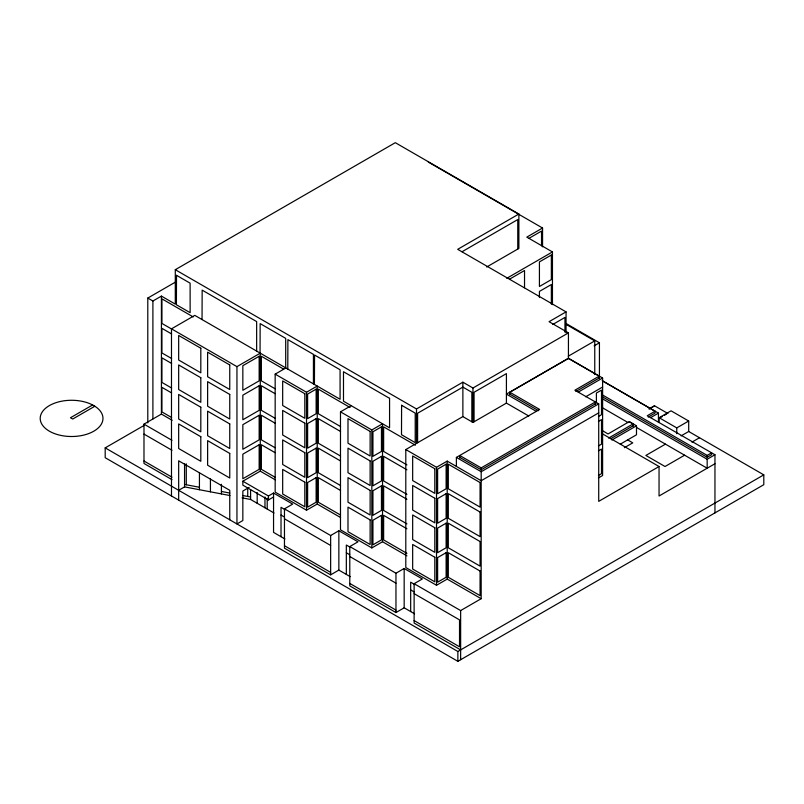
<?xml version="1.0" encoding="UTF-8"?>
<svg xmlns="http://www.w3.org/2000/svg" width="804" height="804" viewBox="0 0 804 804"><rect width="100%" height="100%" fill="white"/><g stroke="black" fill="none" stroke-linecap="round" stroke-linejoin="round"><path stroke-width="1.21" d="M202.045 319.56L202.156 290.123L256.647 321.59L256.647 351.087M260.054 353.046L260.154 323.61L285.701 338.363L285.701 367.86L194.799 315.379L171.483 328.836L171.483 495.978M287.782 369.056L287.892 339.63L313.429 354.373L313.429 383.87M314.434 384.443L314.535 355.016L340.082 369.76L340.082 399.256L285.872 367.961L275.169 374.141L275.169 492.118L306.515 510.218L317.218 504.038L340.574 517.525M147.795 422.914L147.795 298.063L152.901 301.008L161.413 296.103L175.292 304.113L175.292 269.702L395.307 142.68L518.871 214.015L518.871 248.426L486.681 267.008M147.795 298.063L176.066 281.742M92.591 404.985L70.471 417.748L72.692 419.035L94.812 406.261M171.483 328.836L236.949 366.634L260.265 353.167L260.265 471.154L242.838 481.214L242.838 485.144L268.446 499.937L273.551 496.993M171.986 479.636L143.986 463.466L143.986 424.14L161.413 414.08L172.177 420.301M681.109 435.879L688.696 431.497L763.8 474.862L763.8 484.701L457.868 661.32L105.193 457.707L105.193 447.878L144.248 425.326M518.871 214.015L457.697 249.33L566.056 311.882L566.056 332.776M462.029 251.742L517.766 219.562L517.766 249.059M542.559 246.848L542.559 228.024L526.801 237.12L552.459 251.933L552.459 304.646M528.962 238.336L541.534 231.08L541.534 245.823M275.169 374.141L306.515 392.241L317.218 386.061L317.218 504.038M506.771 278.305L552.459 251.933M509.625 279.119L524.53 270.516L524.53 287.721M178.669 490.299L184.558 486.892L229.934 495.535M406.945 555.845L382.533 541.745L371.83 547.926L340.484 529.826L340.484 411.849L351.187 405.668M249.16 487.395L242.838 491.043L242.838 520.54L236.949 523.947L236.949 366.634M566.056 311.882L549.062 321.69L568.438 332.886L568.438 358.695M552.69 324.514L564.951 317.439L564.951 332.183M340.484 411.849L371.83 429.949L382.533 423.768L382.533 541.745M175.292 269.702L416.502 408.965L462.873 382.191L472.953 388.01L568.438 332.886M242.838 481.214L268.446 495.998L273.551 493.053L292.686 504.108L284.465 508.852L284.465 548.177L330.645 574.84L338.856 570.096L350.232 576.659M714.957 463.737L659.049 496.008L659.049 466.521L598.719 501.354L598.719 403.869L481.184 471.727L481.174 598.709L447.205 579.091L436.512 585.272L405.799 567.544L405.799 449.557L462.873 416.603L472.953 422.422L506.419 403.106L528.771 416.01M568.277 356.192L594.759 340.906L594.759 374.563M509.816 394.653L509.816 392.241L568.438 358.393L599.201 376.161L599.201 378.573M594.136 345.851L599.432 342.795L599.432 377.207M405.799 449.557L436.512 467.285L447.205 461.114L481.184 480.722L598.719 412.864M456.381 466.4L456.381 457.406L539.625 409.447L509.816 392.241M599.201 376.161L574.88 390.201L598.719 403.869M575.935 391.468L599.201 378.031M578.287 392.071L602.608 378.031L602.608 475.506L598.377 477.948M284.465 508.852L330.645 535.514L338.856 530.771L358.001 541.816L349.78 546.559L349.78 585.885L395.96 612.547L404.171 607.804L414.573 613.804M585.684 396.794L602.608 387.025M459.787 457.948L459.787 455.536L481.184 467.888L595.312 402L595.312 404.412M595.312 403.869L481.184 469.767L459.787 457.406M598.437 416.472L601.503 414.703L601.503 390.121L596.397 393.066L596.397 402.904M598.437 421.386L601.503 419.618L601.503 444.19L598.437 445.959M649.099 408.904L654.516 405.779L667.953 413.527M649.19 408.945L654.516 405.869M608.598 438.069L633.09 423.929L633.09 426.351M648.235 417.065L655.049 413.125L655.049 411.256L647.26 415.748L714.957 454.742L714.957 512.892M610.728 438.713L633.09 425.808M611.884 440.019L636.497 425.808L636.497 434.793L620.316 444.14M650.667 417.628L658.446 413.125L658.446 422.12M598.437 450.883L601.503 449.114L601.503 473.687L598.437 475.455M659.129 422.2L659.129 417.708L671.049 410.824L688.696 421.015L688.696 431.497M659.129 418.361L662.325 416.522M664.446 415.296L666.576 414.06M349.78 546.559L395.96 573.222L404.171 568.478L422.341 578.96L414.12 583.704L414.12 623.04L460.642 649.893M624.376 447.687L632.758 442.853L627.653 439.899M659.129 417.708L676.767 427.899L688.696 421.015M665.451 444.14L645.863 455.446L665.019 466.511L684.606 455.205M691.942 442.11L699.51 437.748M602.186 394.794L707.168 455.406L711.55 452.873L711.55 454.742L707.168 457.275L602.186 396.663M602.085 398.573L707.168 459.245L714.957 454.742M414.12 583.704L460.642 610.568L481.174 598.709M105.193 447.878L457.868 651.491L763.8 474.862M184.558 484.44L199.432 487.264M221.422 491.455L229.793 493.053M242.949 495.555L250.587 497.013M242.084 497.847L250.587 499.465L274.033 513.002M428.331 162.076L542.559 228.024M565.825 323.379L599.432 342.795M565.845 324.213L594.759 340.906M602.608 378.031L568.438 358.303L506.419 394.111L536.218 411.316M602.327 380.734L658.446 413.125M602.256 380.784L655.049 411.256M636.497 425.808L629.251 421.628L608.035 433.969L602.628 430.753M629.251 421.718L633.09 423.929M602.085 407.558L628.085 422.572M636.758 427.577L707.168 468.229L707.168 459.245M602.256 433.728L659.049 466.521M509.816 394.111L538.559 410.703M456.381 457.406L481.184 471.727M193.201 316.917L161.926 298.857L161.926 323.439L171.634 329.037M283.51 369.046L261.37 356.272L261.37 380.845L275.079 388.764M350.082 407.487L318.334 389.156L318.334 413.738L340.554 426.562M415.397 445.195L383.639 426.864L383.639 451.446L406.924 464.883M171.634 333.951L161.926 328.354L161.926 352.936L171.634 358.534M275.079 393.679L261.37 385.759L261.37 410.341L275.079 418.261M340.554 431.487L318.334 418.653L318.334 443.225L340.554 456.059M406.924 469.797L383.639 456.36L383.639 480.943L406.924 494.38M171.634 363.448L161.926 357.85L161.926 382.423L171.634 388.03M275.079 423.175L261.37 415.256L261.37 439.838L275.079 447.748M340.554 460.973L318.334 448.15L318.334 472.722L340.554 485.556M406.924 499.294L383.639 485.857L383.639 510.429L406.924 523.876M171.634 392.945L161.926 387.347L161.926 411.919L171.634 417.527M275.079 452.672L261.37 444.753L261.37 469.335L275.079 477.244M340.554 490.47L318.334 477.636L318.334 502.219L340.554 515.052M406.924 528.791L383.639 515.354L383.639 539.926L406.924 553.373M260.265 471.154L275.199 479.777M143.986 424.14L171.986 440.311M285.259 509.776L281.018 507.324L281.018 536.7M350.574 547.484L346.333 545.032L346.333 574.408M414.914 584.629L410.673 582.176L410.673 611.553M143.986 434.09L171.986 450.26M281.018 515.073L284.425 517.032M346.333 552.78L349.74 554.75M410.673 589.925L414.08 591.895M284.465 518.801L330.645 545.464M349.78 556.509L395.96 583.171M414.12 593.654L459.526 619.874L459.526 646.798L414.12 620.577M284.917 538.951L273.551 532.389L273.551 493.053M143.986 461.014L171.986 477.184M284.465 545.725L330.645 572.378M349.78 583.433L395.96 610.085M707.168 455.406L707.168 457.275M676.767 427.899L676.767 433.718M551.353 304.193L551.353 284.526L539.424 291.41L539.424 297.55M506.419 403.106L506.419 373.609L474.058 392.282L474.058 421.778M481.184 467.888L481.184 470.3M472.953 388.01L472.953 422.422M471.847 421.778L471.847 392.282L462.873 387.106L417.608 413.236L417.608 442.733M462.873 382.191L462.873 416.603M460.642 610.568L460.642 659.722M457.868 651.491L457.868 661.32M447.205 461.114L447.205 579.091M436.512 467.285L436.512 585.272M416.502 408.965L416.502 443.376M404.171 568.478L404.171 607.804M395.96 573.222L395.96 612.547M371.83 429.949L371.83 547.926M338.856 530.771L338.856 570.096M330.645 535.514L330.645 574.84M306.515 392.241L306.515 510.218M268.446 495.998L268.446 499.937M267.219 498.249L267.219 509.073M264.968 496.952L264.968 507.766M257.179 492.46L257.179 503.274M250.587 489.636L250.587 499.465M247.732 487.857L247.732 496.46M229.753 519.796L229.753 490.299L178.669 460.803L178.669 500.128M221.422 484.269L221.422 493.917M210.427 478.601L210.427 491.817M199.432 472.893L199.432 489.726M186.277 463.868L186.277 484.762M184.558 463.546L184.558 486.892M161.413 296.103L161.413 414.08M152.901 301.008L152.901 418.995M176.508 275.32L176.398 304.756L190.126 312.676L190.126 283.179L176.508 275.32M401.598 405.276L401.497 434.713L415.216 442.632L415.216 413.135L401.598 405.276M259.159 356.272L242.838 365.689L242.838 390.272L259.159 380.845L259.159 356.272M259.159 385.759L242.838 395.186L242.838 419.768L259.159 410.341L259.159 385.759M259.159 415.256L242.838 424.683L242.838 449.265L259.159 439.838L259.159 415.256M316.143 389.136L307.62 394.06L307.62 418.633L316.143 413.718L316.143 389.136M551.353 255.029L539.424 261.913L539.424 286.495L551.353 279.611L551.353 255.029M259.159 444.753L242.838 454.18L242.838 478.752L259.159 469.335L259.159 444.753M316.143 418.633L307.62 423.547L307.62 448.129L316.143 443.215L316.143 418.633M316.143 448.129L307.62 453.044L307.62 477.626L316.143 472.712L316.143 448.129M381.458 426.854L372.935 431.768L372.935 456.34L381.458 451.426L381.458 426.854M316.143 477.626L307.62 482.541L307.62 507.123L316.143 502.209L316.143 477.626M381.458 456.34L372.935 461.265L372.935 485.837L381.458 480.923L381.458 456.34M381.458 485.837L372.935 490.762L372.935 515.334L381.458 510.419L381.458 485.837M446.13 464.189L437.617 469.104L437.617 493.686L446.13 488.772L446.13 464.189M381.458 515.334L372.935 520.248L372.935 544.831L381.458 539.916L381.458 515.334M446.13 493.686L437.617 498.601L437.617 523.183L446.13 518.268L446.13 493.686M446.13 523.183L437.617 528.097L437.617 552.68L446.13 547.765L446.13 523.183M446.13 552.68L437.617 557.594L437.617 582.176L446.13 577.252L446.13 552.68M93.777 405.578L90.691 404.02A31.386 18.12 0 0 0 40.944 414.472A31.386 18.12 0 0 0 78.38 436.08A31.386 18.12 0 0 0 96.48 407.357L93.777 405.578M389.568 398.332L343.489 371.729L343.489 401.226L389.568 427.828L389.568 398.332M480.068 482.541L448.31 464.209L448.31 488.792L480.068 507.123L480.068 482.541M304.816 393.709L282.676 380.935L282.676 405.507L304.816 418.291L304.816 393.709M370.131 431.416L347.991 418.643L347.991 443.215L370.131 455.999L370.131 431.416M434.803 468.762L412.663 455.979L412.663 480.561L434.803 493.344L434.803 468.762M200.809 348.222L178.669 335.449L178.669 360.021L200.809 372.805L200.809 348.222M229.753 364.946L207.623 352.162L207.623 376.744L229.753 389.518L229.753 364.946M480.068 512.037L448.31 493.706L448.31 518.289L480.068 536.62L480.068 512.037M304.816 423.205L282.676 410.422L282.676 435.004L304.816 447.788L304.816 423.205M370.131 460.913L347.991 448.14L347.991 472.712L370.131 485.495L370.131 460.913M434.803 498.259L412.663 485.475L412.663 510.058L434.803 522.841L434.803 498.259M200.809 377.719L178.669 364.946L178.669 389.518L200.809 402.301L200.809 377.719M229.753 394.432L207.623 381.659L207.623 406.231L229.753 419.015L229.753 394.432M480.068 541.534L448.31 523.203L448.31 547.785L480.068 566.116L480.068 541.534M304.816 452.702L282.676 439.919L282.676 464.501L304.816 477.285L304.816 452.702M370.131 490.41L347.991 477.626L347.991 502.209L370.131 514.992L370.131 490.41M434.803 527.756L412.663 514.972L412.663 539.554L434.803 552.328L434.803 527.756M200.809 407.216L178.669 394.432L178.669 419.015L200.809 431.798L200.809 407.216M229.753 423.929L207.623 411.156L207.623 435.728L229.753 448.511L229.753 423.929M480.068 571.031L448.31 552.7L448.31 577.282L480.068 595.613L480.068 571.031M304.816 482.199L282.676 469.415L282.676 493.998L304.816 506.781L304.816 482.199M370.131 519.907L347.991 507.123L347.991 531.705L370.131 544.489L370.131 519.907M434.803 557.252L412.663 544.469L412.663 569.051L434.803 581.825L434.803 557.252M200.809 436.713L178.669 423.929L178.669 448.511L200.809 461.295L200.809 436.713M229.753 453.426L207.623 440.642L207.623 465.225L229.753 478.008L229.753 453.426"/></g></svg>
